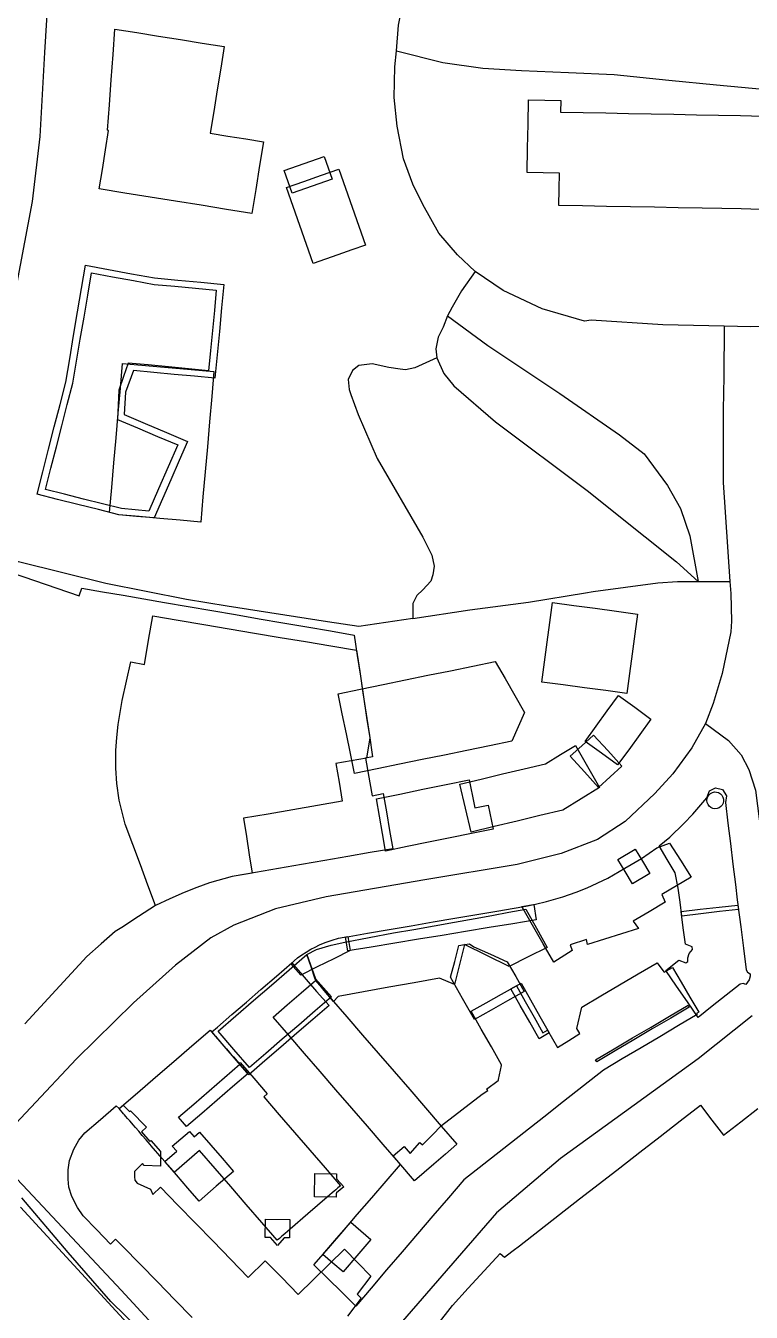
# Model space of a CAD drawing. Header units: metres. Extents: x 2534007 to 2539113, y 1151834 to 1154458.
# Drawn here: x 2538502.9 to 2538643.3, y 1152439.2 to 1152688.6 of the extents above; entities that cross this region are included whole.
import ezdxf

# ---------------------------------------------------------------- set-up
doc = ezdxf.new("R2010")
doc.units = ezdxf.units.M
for name, color, linetype in [('Buildings', 7, 'Continuous'), ('Rail', 7, 'Continuous'), ('Roads', 7, 'Continuous')]:
    doc.layers.add(name, color=color, linetype=linetype)

msp = doc.modelspace()

# ---------------------------------------------------------------- linework, layer by layer
at = {"layer": 'Buildings'}
for points in [[(2538548.889, 1152666.074), (2538548.145, 1152661.444), (2538547.402, 1152656.813), (2538546.658, 1152652.183), (2538541.73, 1152652.974), (2538536.802, 1152653.766), (2538531.874, 1152654.557), (2538526.946, 1152655.348), (2538522.018, 1152656.14), (2538517.09, 1152656.931), (2538517.697, 1152660.709), (2538518.303, 1152664.486), (2538518.91, 1152668.264), (2538518.719, 1152668.295), (2538519.067, 1152673.198), (2538519.415, 1152678.1), (2538519.762, 1152683.003), (2538520.11, 1152687.905), (2538524.345, 1152687.225), (2538528.58, 1152686.545), (2538532.815, 1152685.865), (2538537.05, 1152685.185), (2538541.285, 1152684.505), (2538540.612, 1152680.311), (2538539.938, 1152676.116), (2538539.265, 1152671.922), (2538538.591, 1152667.728), (2538542.024, 1152667.177), (2538545.456, 1152666.625), (2538548.889, 1152666.074)], [(2538562.194, 1152658.813), (2538558.324, 1152657.453), (2538554.453, 1152656.093), (2538552.901, 1152660.505), (2538556.772, 1152661.866), (2538560.643, 1152663.226), (2538562.194, 1152658.813)], [(2538563.324, 1152644.179), (2538560.925, 1152643.337), (2538558.526, 1152642.495), (2538557.234, 1152646.172), (2538555.943, 1152649.848), (2538554.651, 1152653.525), (2538553.359, 1152657.201), (2538556.736, 1152658.388), (2538560.113, 1152659.576), (2538563.49, 1152660.763), (2538564.782, 1152657.086), (2538566.075, 1152653.41), (2538567.367, 1152649.733), (2538568.659, 1152646.056), (2538565.992, 1152645.118), (2538563.324, 1152644.179)], [(2538541.23, 1152638.425), (2538540.798, 1152633.879), (2538540.366, 1152629.332), (2538539.934, 1152624.786), (2538539.502, 1152620.239), (2538535.554, 1152620.615), (2538531.605, 1152620.991), (2538527.657, 1152621.366), (2538523.708, 1152621.742), (2538522.147, 1152617.541), (2538521.934, 1152613.206), (2538526.014, 1152611.469), (2538530.093, 1152609.732), (2538534.173, 1152607.995), (2538532.558, 1152604.291), (2538530.944, 1152600.586), (2538529.329, 1152596.882), (2538527.714, 1152593.177), (2538524.3, 1152593.479), (2538520.886, 1152593.78), (2538516.928, 1152594.778), (2538512.969, 1152595.777), (2538509.011, 1152596.775), (2538505.053, 1152597.773), (2538506.165, 1152602.121), (2538507.278, 1152606.47), (2538508.39, 1152610.818), (2538509.503, 1152615.167), (2538510.615, 1152619.515), (2538511.377, 1152624.037), (2538512.138, 1152628.559), (2538512.9, 1152633.082), (2538513.661, 1152637.604), (2538514.423, 1152642.126), (2538518.885, 1152641.315), (2538523.347, 1152640.505), (2538527.809, 1152639.694), (2538532.283, 1152639.271), (2538536.756, 1152638.848), (2538541.23, 1152638.425)], [(2538539.762, 1152637.295), (2538539.392, 1152633.399), (2538539.022, 1152629.503), (2538538.651, 1152625.606), (2538538.281, 1152621.71), (2538534.382, 1152622.081), (2538530.483, 1152622.452), (2538526.583, 1152622.823), (2538522.684, 1152623.194), (2538521.789, 1152620.577), (2538520.894, 1152617.96), (2538520.755, 1152615.12), (2538520.615, 1152612.28), (2538524.506, 1152610.628), (2538528.398, 1152608.975), (2538532.289, 1152607.323), (2538530.428, 1152603.054), (2538528.567, 1152598.784), (2538526.706, 1152594.515), (2538524.064, 1152594.749), (2538521.422, 1152594.982), (2538517.738, 1152595.911), (2538514.055, 1152596.84), (2538510.371, 1152597.769), (2538506.687, 1152598.698), (2538507.74, 1152602.813), (2538508.792, 1152606.928), (2538509.845, 1152611.043), (2538510.897, 1152615.158), (2538511.95, 1152619.273), (2538512.682, 1152623.547), (2538513.414, 1152627.821), (2538514.147, 1152632.094), (2538514.879, 1152636.368), (2538515.611, 1152640.642), (2538519.658, 1152639.907), (2538523.705, 1152639.171), (2538527.752, 1152638.436), (2538531.755, 1152638.056), (2538535.759, 1152637.675), (2538539.762, 1152637.295)], [(2538539.301, 1152621.539), (2538538.877, 1152616.679), (2538538.453, 1152611.819), (2538538.03, 1152606.958), (2538537.606, 1152602.098), (2538537.182, 1152597.238), (2538536.758, 1152592.378), (2538532.79, 1152592.729), (2538528.822, 1152593.079), (2538524.853, 1152593.43), (2538520.885, 1152593.78), (2538519.079, 1152594.236), (2538519.504, 1152599.047), (2538519.929, 1152603.857), (2538520.354, 1152608.668), (2538520.778, 1152613.479), (2538521.203, 1152618.289), (2538521.628, 1152623.1), (2538526.046, 1152622.71), (2538530.465, 1152622.32), (2538534.883, 1152621.929), (2538539.301, 1152621.539)], [(2538621.353, 1152574.551), (2538620.835, 1152570.702), (2538620.317, 1152566.853), (2538619.799, 1152563.003), (2538619.281, 1152559.154), (2538615.159, 1152559.708), (2538611.036, 1152560.263), (2538606.914, 1152560.817), (2538602.791, 1152561.371), (2538603.309, 1152565.221), (2538603.827, 1152569.071), (2538604.345, 1152572.92), (2538604.863, 1152576.77), (2538608.986, 1152576.215), (2538613.108, 1152575.66), (2538617.231, 1152575.106), (2538621.353, 1152574.551)], [(2538566.894, 1152567.541), (2538567.522, 1152563.403), (2538568.151, 1152559.265), (2538568.779, 1152555.126), (2538569.408, 1152550.988), (2538570.036, 1152546.85), (2538568.665, 1152546.614), (2538569.484, 1152541.86), (2538569.917, 1152539.351), (2538572.074, 1152539.79), (2538572.69, 1152536.214), (2538573.307, 1152532.637), (2538573.923, 1152529.061), (2538569.577, 1152528.312), (2538565.231, 1152527.563), (2538560.756, 1152526.792), (2538556.281, 1152526.02), (2538551.805, 1152525.249), (2538547.33, 1152524.477), (2538542.855, 1152523.706), (2538538.421, 1152522.446), (2538535.976, 1152521.529), (2538533.531, 1152520.611), (2538530.762, 1152519.332), (2538527.993, 1152518.053), (2538526.525, 1152521.997), (2538525.057, 1152525.942), (2538523.589, 1152529.886), (2538522.121, 1152533.83), (2538520.953, 1152538.503), (2538520.505, 1152541.743), (2538520.28, 1152544.668), (2538520.305, 1152548.113), (2538520.53, 1152550.615), (2538520.755, 1152553.116), (2538521.536, 1152557.774), (2538522.388, 1152561.532), (2538523.24, 1152565.289), (2538525.868, 1152564.794), (2538526.661, 1152569.487), (2538527.454, 1152574.179), (2538532.384, 1152573.349), (2538537.314, 1152572.52), (2538542.244, 1152571.69), (2538547.174, 1152570.86), (2538552.104, 1152570.03), (2538557.034, 1152569.201), (2538561.964, 1152568.371), (2538566.894, 1152567.541)], [(2538597.005, 1152549.922), (2538592.652, 1152549.025), (2538588.3, 1152548.127), (2538583.947, 1152547.23), (2538579.594, 1152546.332), (2538575.241, 1152545.435), (2538570.889, 1152544.537), (2538566.536, 1152543.64), (2538565.74, 1152547.503), (2538564.943, 1152551.366), (2538564.147, 1152555.229), (2538563.35, 1152559.092), (2538567.696, 1152559.988), (2538572.042, 1152560.884), (2538576.388, 1152561.78), (2538580.733, 1152562.677), (2538585.079, 1152563.573), (2538589.425, 1152564.469), (2538593.771, 1152565.365), (2538595.667, 1152562.077), (2538597.563, 1152558.79), (2538599.459, 1152555.502), (2538598.232, 1152552.712), (2538597.005, 1152549.922)], [(2538623.925, 1152554.19), (2538621.776, 1152551.227), (2538619.628, 1152548.264), (2538617.479, 1152545.301), (2538614.327, 1152547.587), (2538611.175, 1152549.873), (2538613.324, 1152552.836), (2538615.472, 1152555.798), (2538617.621, 1152558.761), (2538620.773, 1152556.476), (2538623.925, 1152554.19)], [(2538618.315, 1152545.057), (2538616.046, 1152542.995), (2538613.777, 1152540.933), (2538611.03, 1152543.956), (2538608.283, 1152546.979), (2538610.552, 1152549.041), (2538612.82, 1152551.103), (2538615.568, 1152548.08), (2538618.315, 1152545.057)], [(2538606.86, 1152536.548), (2538602.426, 1152535.49), (2538597.993, 1152534.431), (2538593.559, 1152533.373), (2538589.125, 1152532.314), (2538588.02, 1152536.947), (2538586.914, 1152541.579), (2538591.058, 1152542.568), (2538595.201, 1152543.557), (2538599.345, 1152544.547), (2538603.488, 1152545.536), (2538606.404, 1152547.322), (2538609.319, 1152549.107), (2538611.652, 1152545.009), (2538613.984, 1152540.91), (2538610.422, 1152538.729), (2538606.86, 1152536.548)], [(2538589.723, 1152537.623), (2538589.843, 1152537.005), (2538592.403, 1152537.525), (2538593.351, 1152532.862), (2538589.186, 1152532.015), (2538585.021, 1152531.169), (2538580.857, 1152530.322), (2538576.692, 1152529.476), (2538572.527, 1152528.629), (2538571.944, 1152532.006), (2538571.362, 1152535.384), (2538570.779, 1152538.761), (2538575.27, 1152539.674), (2538579.762, 1152540.588), (2538584.253, 1152541.501), (2538588.744, 1152542.414), (2538589.723, 1152537.623)], [(2538640.879, 1152517.321), (2538637.22, 1152516.88), (2538633.561, 1152516.438), (2538629.902, 1152515.997), (2538629.551, 1152518.699), (2538629.2, 1152521.4), (2538628.606, 1152524.387), (2538627.05, 1152527.001), (2538625.495, 1152529.615), (2538627.55, 1152531.3), (2538630.308, 1152533.968), (2538632.05, 1152535.75), (2538634.75, 1152538.95), (2538635.25, 1152540.3), (2538636.45, 1152540.9), (2538637.8, 1152540.55), (2538638.55, 1152539.35), (2538638.35, 1152538), (2538638.835, 1152534.03), (2538639.319, 1152530.061), (2538639.804, 1152526.091), (2538640.288, 1152522.121), (2538640.65, 1152519.15), (2538640.879, 1152517.321)], [(2538636.724, 1152536.871), (2538636.321, 1152536.835), (2538635.919, 1152536.901), (2538635.546, 1152537.064), (2538635.226, 1152537.314), (2538634.979, 1152537.637), (2538634.819, 1152538.011), (2538634.758, 1152538.413), (2538634.798, 1152538.817), (2538634.937, 1152539.2), (2538635.167, 1152539.535), (2538635.473, 1152539.802), (2538635.836, 1152539.985), (2538636.233, 1152540.071), (2538636.641, 1152540.056), (2538637.029, 1152539.942), (2538637.378, 1152539.733), (2538637.664, 1152539.444), (2538637.869, 1152539.093), (2538637.982, 1152538.702), (2538637.992, 1152538.296), (2538637.902, 1152537.9), (2538637.715, 1152537.539), (2538637.445, 1152537.234), (2538637.107, 1152537.008), (2538636.724, 1152536.871)], [(2538625.05, 1152529.25), (2538627.532, 1152530.16), (2538629.618, 1152526.874), (2538631.704, 1152523.588), (2538628.86, 1152521.899), (2538626.016, 1152520.209), (2538626.653, 1152518.703), (2538623.577, 1152516.877), (2538620.501, 1152515.05), (2538621.516, 1152513.646), (2538618.233, 1152512.612), (2538614.949, 1152511.577), (2538611.666, 1152510.543), (2538611.436, 1152511.485), (2538608.291, 1152510.444), (2538608.663, 1152509.323), (2538605.109, 1152507.074), (2538603.039, 1152510.666), (2538600.97, 1152514.258), (2538598.9, 1152517.85), (2538601.6, 1152518.35), (2538603.671, 1152518.819), (2538606.85, 1152519.75), (2538609.459, 1152520.678), (2538611.547, 1152521.523), (2538615.55, 1152523.4), (2538618.838, 1152525.279), (2538622.125, 1152527.157), (2538625.05, 1152529.25)], [(2538623.693, 1152524.283), (2538620.332, 1152522.287), (2538618.928, 1152524.651), (2538617.524, 1152527.014), (2538620.886, 1152529.011), (2538622.29, 1152526.647), (2538623.693, 1152524.283)], [(2538599.688, 1152517.384), (2538601.756, 1152513.671), (2538603.823, 1152509.959), (2538600.136, 1152508.119), (2538596.449, 1152506.278), (2538592.151, 1152508.388), (2538587.853, 1152510.498), (2538586.866, 1152506.64), (2538585.878, 1152502.781), (2538582.99, 1152503.982), (2538578.085, 1152503.102), (2538573.18, 1152502.223), (2538568.274, 1152501.343), (2538563.369, 1152500.463), (2538562.425, 1152499.449), (2538560.651, 1152501.628), (2538558.877, 1152503.806), (2538558.099, 1152506.19), (2538557.321, 1152508.574), (2538559.177, 1152509.569), (2538561.978, 1152510.402), (2538564.617, 1152510.971), (2538569.349, 1152511.859), (2538574.081, 1152512.746), (2538578.025, 1152513.44), (2538581.968, 1152514.134), (2538585.912, 1152514.828), (2538589.855, 1152515.522), (2538593.133, 1152516.143), (2538596.41, 1152516.763), (2538599.688, 1152517.384)], [(2538601.731, 1152515.303), (2538597.167, 1152514.548), (2538592.602, 1152513.792), (2538588.038, 1152513.037), (2538583.474, 1152512.281), (2538578.909, 1152511.526), (2538574.345, 1152510.77), (2538569.78, 1152510.015), (2538565.216, 1152509.259), (2538564.769, 1152511.961), (2538569.01, 1152512.691), (2538573.252, 1152513.421), (2538577.493, 1152514.151), (2538581.735, 1152514.88), (2538585.976, 1152515.61), (2538590.218, 1152516.34), (2538594.459, 1152517.07), (2538597.068, 1152517.521), (2538599.677, 1152517.971), (2538601.237, 1152518.287), (2538601.731, 1152515.303)], [(2538642.35, 1152505.6), (2538642.65, 1152505.15), (2538643.15, 1152504.85), (2538643.15, 1152504.35), (2538642.95, 1152503.65), (2538642.3, 1152502.75), (2538641.8, 1152502.95), (2538641.2, 1152502.8), (2538638.5, 1152500.667), (2538635.8, 1152498.533), (2538633.1, 1152496.4), (2538631, 1152499.433), (2538628.9, 1152502.467), (2538626.8, 1152505.5), (2538629.35, 1152507.5), (2538630.65, 1152506.95), (2538631.05, 1152507.25), (2538631.05, 1152507.95), (2538631.35, 1152508.8), (2538631.95, 1152509.55), (2538631.9, 1152510.05), (2538630.6, 1152510.6), (2538630.191, 1152513.763), (2538629.782, 1152516.925), (2538633.447, 1152517.33), (2538637.112, 1152517.735), (2538640.777, 1152518.14), (2538641.301, 1152513.96), (2538641.826, 1152509.78), (2538642.35, 1152505.6)], [(2538565.706, 1152509.34), (2538562.512, 1152507.751), (2538559.318, 1152506.162), (2538556.124, 1152504.573), (2538554.176, 1152506.788), (2538555.476, 1152507.917), (2538556.312, 1152508.488), (2538557.175, 1152509.06), (2538558.064, 1152509.587), (2538558.9, 1152510.027), (2538559.723, 1152510.423), (2538560.864, 1152510.906), (2538562.178, 1152511.361), (2538563.425, 1152511.713), (2538565.257, 1152512.065), (2538565.706, 1152509.34)], [(2538599.373, 1152501.401), (2538596.166, 1152499.586), (2538592.96, 1152497.771), (2538589.753, 1152495.956), (2538587.432, 1152500.057), (2538585.112, 1152504.158), (2538585.93, 1152507.237), (2538586.747, 1152510.315), (2538587.853, 1152510.498), (2538588.777, 1152510.651), (2538589.645, 1152510.088), (2538592.872, 1152508.638), (2538596.098, 1152507.188), (2538597.736, 1152504.295), (2538599.373, 1152501.401)], [(2538561.584, 1152498.664), (2538558.483, 1152495.984), (2538555.381, 1152493.303), (2538552.28, 1152490.623), (2538549.178, 1152487.942), (2538546.077, 1152485.262), (2538543.682, 1152488.033), (2538541.288, 1152490.803), (2538538.893, 1152493.574), (2538539.97, 1152494.507), (2538542.777, 1152496.937), (2538545.584, 1152499.366), (2538548.391, 1152501.796), (2538551.397, 1152504.385), (2538554.403, 1152506.973), (2538556.797, 1152504.203), (2538559.19, 1152501.434), (2538561.584, 1152498.664)], [(2538562.083, 1152500.404), (2538558.902, 1152497.655), (2538555.721, 1152494.906), (2538552.541, 1152492.156), (2538549.36, 1152489.407), (2538546.179, 1152486.658), (2538543.14, 1152490.174), (2538540.101, 1152493.69), (2538543.545, 1152496.667), (2538546.989, 1152499.644), (2538550.433, 1152502.62), (2538553.877, 1152505.597), (2538557.321, 1152508.574), (2538558.983, 1152503.876), (2538562.083, 1152500.404)], [(2538626.402, 1152505.244), (2538626.484, 1152505.123), (2538628.076, 1152506.064), (2538629.78, 1152503.184), (2538631.483, 1152500.304), (2538633.187, 1152497.424), (2538632.721, 1152497.149), (2538632.877, 1152496.944), (2538629.253, 1152494.79), (2538625.629, 1152492.636), (2538622.004, 1152490.483), (2538618.38, 1152488.329), (2538614.756, 1152486.175), (2538610.889, 1152483.141), (2538607.023, 1152480.107), (2538603.156, 1152477.073), (2538599.29, 1152474.039), (2538595.423, 1152471.005), (2538591.557, 1152467.971), (2538587.69, 1152464.937), (2538584.699, 1152461.439), (2538581.708, 1152457.941), (2538578.717, 1152454.443), (2538575.726, 1152450.945), (2538572.735, 1152447.447), (2538569.744, 1152443.949), (2538566.753, 1152440.451), (2538564.059, 1152443.121), (2538561.365, 1152445.791), (2538558.671, 1152448.461), (2538561.468, 1152451.695), (2538564.266, 1152454.928), (2538567.063, 1152458.162), (2538569.86, 1152461.396), (2538572.658, 1152464.629), (2538575.455, 1152467.863), (2538574.008, 1152469.537), (2538576.138, 1152471.378), (2538577.316, 1152470.015), (2538579.182, 1152472.172), (2538579.676, 1152471.704), (2538581.53, 1152473.566), (2538583.384, 1152475.427), (2538587.309, 1152478.475), (2538591.234, 1152481.523), (2538592.315, 1152482.192), (2538592.105, 1152482.463), (2538594.326, 1152484.183), (2538594.384, 1152484.248), (2538594.416, 1152484.328), (2538594.989, 1152487.088), (2538594.993, 1152487.159), (2538594.977, 1152487.228), (2538593.027, 1152490.675), (2538591.077, 1152494.123), (2538589.127, 1152497.57), (2538592.042, 1152499.219), (2538594.956, 1152500.868), (2538597.871, 1152502.517), (2538599.586, 1152499.487), (2538601.3, 1152496.458), (2538603.015, 1152493.428), (2538603.921, 1152493.94), (2538605.833, 1152490.559), (2538608.008, 1152491.905), (2538610.182, 1152493.251), (2538609.6, 1152494.235), (2538610.573, 1152498.395), (2538614.204, 1152500.542), (2538617.835, 1152502.69), (2538621.466, 1152504.837), (2538625.097, 1152506.984), (2538626.402, 1152505.244)], [(2538581.908, 1152467.968), (2538578.16, 1152464.733), (2538575.115, 1152468.256), (2538572.07, 1152471.78), (2538569.024, 1152475.303), (2538565.979, 1152478.826), (2538562.934, 1152482.35), (2538559.889, 1152485.873), (2538556.843, 1152489.396), (2538553.798, 1152492.92), (2538550.753, 1152496.443), (2538553.488, 1152498.803), (2538556.222, 1152501.163), (2538558.957, 1152503.523), (2538562.002, 1152500), (2538565.046, 1152496.478), (2538568.091, 1152492.955), (2538571.135, 1152489.433), (2538574.18, 1152485.91), (2538577.224, 1152482.388), (2538580.269, 1152478.865), (2538583.313, 1152475.343), (2538586.358, 1152471.82), (2538584.133, 1152469.894), (2538581.908, 1152467.968)], [(2538604.242, 1152493.373), (2538602.275, 1152492.261), (2538600.454, 1152495.48), (2538598.632, 1152498.698), (2538596.811, 1152501.917), (2538598.777, 1152503.029), (2538600.599, 1152499.81), (2538602.42, 1152496.592), (2538604.242, 1152493.373)], [(2538631.333, 1152498.384), (2538627.751, 1152496.265), (2538624.168, 1152494.146), (2538620.586, 1152492.028), (2538617.003, 1152489.909), (2538613.421, 1152487.79), (2538613.193, 1152488.167), (2538616.776, 1152490.286), (2538620.359, 1152492.406), (2538623.942, 1152494.525), (2538627.525, 1152496.645), (2538631.108, 1152498.764), (2538631.333, 1152498.384)], [(2538543.803, 1152487.893), (2538544.15, 1152487.491), (2538544.36, 1152487.673), (2538546.998, 1152484.622), (2538549.635, 1152481.57), (2538548.95, 1152480.978), (2538551.924, 1152477.538), (2538554.897, 1152474.098), (2538557.871, 1152470.658), (2538560.844, 1152467.218), (2538563.818, 1152463.778), (2538563.3, 1152463.33), (2538563.255, 1152463.291), (2538563.123, 1152463.176), (2538562.904, 1152462.986), (2538562.601, 1152462.725), (2538562.221, 1152462.396), (2538561.769, 1152462.006), (2538561.251, 1152461.559), (2538557.505, 1152458.32), (2538554.048, 1152455.333), (2538553.53, 1152454.885), (2538553.078, 1152454.494), (2538552.698, 1152454.165), (2538552.395, 1152453.904), (2538552.176, 1152453.715), (2538552.043, 1152453.6), (2538551.999, 1152453.561), (2538551.569, 1152453.189), (2538548.561, 1152456.669), (2538545.553, 1152460.149), (2538542.545, 1152463.63), (2538539.537, 1152467.11), (2538536.529, 1152470.59), (2538534.077, 1152468.471), (2538531.624, 1152466.351), (2538531.52, 1152466.471), (2538531.377, 1152466.637), (2538529.278, 1152469.066), (2538527.178, 1152471.495), (2538526.944, 1152471.766), (2538526.175, 1152472.656), (2538525.436, 1152473.511), (2538524.74, 1152474.316), (2538524.096, 1152475.06), (2538523.636, 1152475.594), (2538523.381, 1152475.889), (2538523.011, 1152476.316), (2538522.585, 1152476.809), (2538522.246, 1152477.201), (2538522.001, 1152477.485), (2538521.925, 1152477.573), (2538521.803, 1152477.715), (2538520.946, 1152478.706), (2538524.472, 1152481.753), (2538527.997, 1152484.801), (2538531.523, 1152487.848), (2538535.048, 1152490.896), (2538538.574, 1152493.943), (2538539.43, 1152492.951), (2538539.48, 1152492.894), (2538539.629, 1152492.721), (2538539.875, 1152492.438), (2538540.214, 1152492.046), (2538540.639, 1152491.554), (2538541.145, 1152490.968), (2538541.725, 1152490.298), (2538542.368, 1152489.554), (2538543.064, 1152488.748), (2538543.803, 1152487.893)], [(2538545.901, 1152485.507), (2538542.925, 1152482.935), (2538539.948, 1152480.362), (2538536.972, 1152477.79), (2538533.995, 1152475.217), (2538532.428, 1152477.029), (2538535.405, 1152479.602), (2538538.381, 1152482.175), (2538541.357, 1152484.748), (2538544.334, 1152487.321), (2538545.901, 1152485.507)], [(2538534.543, 1152474.286), (2538535.443, 1152473.245), (2538536.505, 1152474.163), (2538538.701, 1152471.622), (2538540.898, 1152469.081), (2538543.094, 1152466.54), (2538539.765, 1152463.663), (2538536.435, 1152460.785), (2538534.239, 1152463.326), (2538532.042, 1152465.867), (2538529.846, 1152468.408), (2538529.798, 1152468.465), (2538532.097, 1152470.452), (2538531.246, 1152471.436), (2538534.543, 1152474.286)], [(2538563.003, 1152462.226), (2538562.992, 1152461.524), (2538558.787, 1152461.589), (2538558.855, 1152466.151), (2538563.061, 1152466.088), (2538563.048, 1152465.226), (2538563.07, 1152465.12), (2538563.109, 1152465.059), (2538564.428, 1152463.564), (2538563.005, 1152462.388), (2538563.003, 1152462.226)], [(2538553.991, 1152457.197), (2538553.938, 1152453.664), (2538552.895, 1152453.68), (2538551.592, 1152452.218), (2538550.242, 1152453.719), (2538549.235, 1152453.735), (2538549.289, 1152457.267), (2538553.991, 1152457.197)], [(2538569.698, 1152453.329), (2538567, 1152450.211), (2538564.302, 1152447.092), (2538562.353, 1152448.779), (2538560.404, 1152450.465), (2538563.102, 1152453.583), (2538565.8, 1152456.702), (2538567.749, 1152455.016), (2538569.698, 1152453.329)]]:
    msp.add_lwpolyline(points, close=True, dxfattribs=at)
for points in [[(2538645.156, 1152652.971), (2538641.39, 1152653.044), (2538637.625, 1152653.118), (2538633.859, 1152653.191), (2538629.227, 1152653.281), (2538624.594, 1152653.371), (2538619.962, 1152653.461), (2538615.33, 1152653.551), (2538610.697, 1152653.641), (2538606.065, 1152653.731), (2538606.127, 1152656.861), (2538606.188, 1152659.99), (2538603.074, 1152660.05), (2538599.96, 1152660.111), (2538600.052, 1152664.809), (2538600.143, 1152669.506), (2538600.235, 1152674.204), (2538603.348, 1152674.144), (2538606.461, 1152674.083), (2538606.418, 1152671.82), (2538610.806, 1152671.735), (2538615.193, 1152671.649), (2538619.581, 1152671.564), (2538623.968, 1152671.479), (2538628.356, 1152671.393), (2538632.743, 1152671.308), (2538636.998, 1152671.225), (2538641.254, 1152671.143), (2538645.509, 1152671.06)], [(2538500.223, 1152582.528), (2538504.55, 1152581.043), (2538508.878, 1152579.559), (2538513.205, 1152578.074), (2538513.735, 1152579.564), (2538517.729, 1152578.876), (2538521.722, 1152578.187), (2538525.715, 1152577.498), (2538529.709, 1152576.81), (2538534.302, 1152576.018), (2538538.894, 1152575.226), (2538543.487, 1152574.434), (2538548.079, 1152573.642), (2538552.672, 1152572.85), (2538557.264, 1152572.058), (2538561.857, 1152571.266), (2538566.449, 1152570.474), (2538567.055, 1152566.485), (2538567.661, 1152562.497), (2538568.266, 1152558.508), (2538568.872, 1152554.52), (2538569.478, 1152550.531), (2538568.823, 1152546.641), (2538565.855, 1152546.13), (2538562.886, 1152545.618), (2538563.52, 1152541.944), (2538564.153, 1152538.27), (2538559.375, 1152537.447), (2538554.597, 1152536.623), (2538549.819, 1152535.8), (2538545.041, 1152534.976), (2538545.596, 1152531.441), (2538546.15, 1152527.905), (2538546.705, 1152524.37), (2538542.855, 1152523.706), (2538538.421, 1152522.446), (2538535.976, 1152521.529), (2538533.531, 1152520.611), (2538530.762, 1152519.332), (2538527.993, 1152518.053), (2538524.716, 1152515.941), (2538521.439, 1152513.828), (2538520.198, 1152513.028), (2538517.451, 1152510.619), (2538514.703, 1152508.209), (2538511.705, 1152504.944), (2538508.707, 1152501.679), (2538505.709, 1152498.415), (2538502.71, 1152495.15)], [(2538535.072, 1152438.234), (2538531.713, 1152441.682), (2538528.354, 1152445.129), (2538524.994, 1152448.577), (2538521.635, 1152452.025), (2538520.268, 1152453.43), (2538519.278, 1152452.465), (2538516.616, 1152455.197), (2538513.953, 1152457.93), (2538512.861, 1152459.545), (2538511.814, 1152461.7), (2538511.199, 1152463.491), (2538511.046, 1152465.031), (2538511.093, 1152466.865), (2538511.35, 1152468.658), (2538512.153, 1152470.881), (2538513.168, 1152472.593), (2538514.276, 1152473.988), (2538517.338, 1152476.634), (2538520.4, 1152479.28), (2538520.946, 1152478.706), (2538521.724, 1152479.378), (2538521.724, 1152479.378), (2538522.944, 1152478.125), (2538523.163, 1152478.314), (2538526.259, 1152475.136), (2538525.283, 1152474.239), (2538526.916, 1152472.349), (2538527.115, 1152472.521), (2538528.965, 1152470.38), (2538528.98, 1152467.588), (2538525.805, 1152467.72), (2538525.487, 1152468.088), (2538523.889, 1152466.509), (2538523.894, 1152465.5), (2538523.991, 1152464.86), (2538524.405, 1152464.294), (2538527.023, 1152463.11), (2538527.486, 1152462.079), (2538528.924, 1152463.481), (2538532.33, 1152459.986), (2538535.735, 1152456.49), (2538539.141, 1152452.995), (2538542.546, 1152449.499), (2538545.952, 1152446.004), (2538549.249, 1152449.216), (2538552.425, 1152445.957), (2538555.601, 1152442.698), (2538558.602, 1152445.622), (2538561.604, 1152448.547), (2538564.605, 1152451.471), (2538567.151, 1152448.859), (2538569.696, 1152446.246), (2538567.054, 1152442.771), (2538567.824, 1152441.981), (2538565.165, 1152438.483)], [(2538582.509, 1152436.732), (2538585.466, 1152440.531), (2538588.554, 1152443.899), (2538591.642, 1152447.268), (2538594.73, 1152450.636), (2538595.544, 1152449.901), (2538596.99, 1152451.024), (2538597.276, 1152451.246), (2538598.444, 1152452.153), (2538602.33, 1152455.169), (2538606.216, 1152458.185), (2538610.103, 1152461.201), (2538613.989, 1152464.217), (2538617.875, 1152467.233), (2538621.779, 1152470.262), (2538625.682, 1152473.292), (2538629.586, 1152476.321), (2538633.49, 1152479.35), (2538633.49, 1152479.35), (2538635.733, 1152476.461), (2538637.975, 1152473.572), (2538641.307, 1152476.158), (2538644.639, 1152478.743)]]:
    msp.add_lwpolyline(points, dxfattribs=at)
at = {"layer": 'Rail'}
for points in [[(2538497.958, 1152468.444), (2538503.246, 1152462.82), (2538521.359, 1152443.561), (2538545.074, 1152417.756)], [(2538501.86, 1152459.585), (2538526.925, 1152432.31)]]:
    msp.add_lwpolyline(points, dxfattribs=at)
at = {"layer": 'Roads'}
for points in [[(2538574.624, 1152683.711), (2538575.053, 1152688.684), (2538576.563, 1152696.515), (2538578.209, 1152702.54), (2538583.521, 1152718.708), (2538586.374, 1152728.593), (2538588.205, 1152735.773), (2538589.988, 1152744.427), (2538590.835, 1152752.365), (2538591.364, 1152760.408), (2538591.047, 1152768.134), (2538589.882, 1152777.447), (2538587.554, 1152790.888), (2538584.802, 1152801.683), (2538580.887, 1152817.029), (2538575.701, 1152833.221), (2538566.07, 1152860.95), (2538552.629, 1152899.579)], [(2538489.108, 1152588.445), (2538490.136, 1152591.611), (2538490.641, 1152593.164), (2538495.271, 1152610.389), (2538499.531, 1152629.835), (2538504.161, 1152654.468), (2538505.643, 1152667.063), (2538506.569, 1152683.36), (2538508.051, 1152707.623), (2538507.495, 1152724.478), (2538507.324, 1152727.445)], [(2538589.889, 1152640.953), (2538586.469, 1152644.153), (2538582.875, 1152648.356), (2538579.726, 1152653.913), (2538577.814, 1152657.844), (2538575.996, 1152662.739), (2538574.77, 1152669.06), (2538574.17, 1152674.656), (2538574.355, 1152680.583), (2538574.624, 1152683.711)], [(2538574.624, 1152683.711), (2538583.628, 1152681.446)], [(2538583.628, 1152681.446), (2538591.376, 1152680.304)], [(2538591.376, 1152680.304), (2538598.84, 1152679.878), (2538607.939, 1152679.523), (2538616.821, 1152679.113), (2538627.419, 1152677.985), (2538636.594, 1152677.07), (2538648.355, 1152675.976), (2538650.063, 1152676.309), (2538651.894, 1152677.765), (2538654.224, 1152678.806)], [(2538589.889, 1152640.953), (2538587.248, 1152637.181), (2538585.411, 1152634.046), (2538584.546, 1152632.317)], [(2538638.086, 1152630.319), (2538626.214, 1152630.576), (2538612.324, 1152631.503), (2538611.026, 1152631.318), (2538602.878, 1152633.725), (2538595.284, 1152637.244), (2538589.889, 1152640.953)], [(2538584.546, 1152632.317), (2538583.681, 1152630.155), (2538582.709, 1152628.209), (2538582.276, 1152625.939), (2538582.492, 1152624.21)], [(2538584.546, 1152632.317), (2538592.329, 1152626.588), (2538606.272, 1152617.292), (2538617.838, 1152609.294), (2538622.594, 1152605.618), (2538627.134, 1152599.457), (2538629.62, 1152595.026), (2538631.457, 1152589.729), (2538633.078, 1152580.847)], [(2538638.086, 1152630.319), (2538638.068, 1152620.575), (2538637.915, 1152614.126), (2538637.883, 1152600.016), (2538639.204, 1152580.861)], [(2538655.931, 1152630.565), (2538649.92, 1152630.391), (2538643.253, 1152630.206), (2538638.086, 1152630.319)], [(2538582.492, 1152624.21), (2538578.215, 1152622.245), (2538576.396, 1152621.896), (2538575.34, 1152622.033)], [(2538582.492, 1152624.21), (2538583.789, 1152621.183), (2538585.735, 1152618.805), (2538593.842, 1152611.78), (2538611.569, 1152598.484), (2538622.81, 1152589.513), (2538628.863, 1152584.649), (2538633.078, 1152580.847)], [(2538575.34, 1152622.033), (2538573.185, 1152622.309), (2538569.954, 1152623.013), (2538567.375, 1152622.734), (2538566.116, 1152621.733), (2538565.296, 1152620.011), (2538565.46, 1152618.09), (2538565.818, 1152617.103)], [(2538565.818, 1152617.103), (2538567.23, 1152613.198), (2538570.906, 1152604.675), (2538579.723, 1152589.463), (2538581.469, 1152585.97), (2538581.945, 1152583.828), (2538581.708, 1152582.16), (2538581.31, 1152580.89), (2538579.723, 1152579.224), (2538578.611, 1152578.113), (2538577.818, 1152576.604), (2538577.818, 1152575.414), (2538577.818, 1152573.668)], [(2538533.986, 1152577.349), (2538518.345, 1152580.446), (2538501.464, 1152584.676), (2538489.108, 1152588.445)], [(2538577.818, 1152573.668), (2538588.851, 1152575.348), (2538600.229, 1152576.869), (2538611.275, 1152578.655), (2538612.73, 1152578.919), (2538625.231, 1152580.573)], [(2538625.231, 1152580.573), (2538629.068, 1152580.838), (2538633.078, 1152580.847)], [(2538633.078, 1152580.847), (2538639.204, 1152580.861)], [(2538639.204, 1152580.861), (2538639.364, 1152578.533), (2538639.549, 1152573.161), (2538639.364, 1152571.124), (2538637.686, 1152563.046), (2538635.993, 1152557.225), (2538634.511, 1152553.31)], [(2538577.818, 1152573.668), (2538567.371, 1152572.168), (2538561.276, 1152573.059), (2538541.891, 1152576.066), (2538533.986, 1152577.349)], [(2538634.511, 1152553.31), (2538631.865, 1152548.653), (2538628.161, 1152543.573), (2538624.669, 1152539.763), (2538618.954, 1152534.365), (2538613.556, 1152530.873), (2538606.571, 1152528.121), (2538597.999, 1152526.005), (2538580.113, 1152523.041), (2538561.063, 1152519.76), (2538551.22, 1152517.433), (2538543.176, 1152514.258), (2538538.731, 1152511.823), (2538531.853, 1152506.531), (2538523.703, 1152499.229), (2538512.696, 1152488.328), (2538494.916, 1152469.49)], [(2538634.511, 1152553.31), (2538638.956, 1152550.029), (2538641.39, 1152547.278), (2538642.871, 1152544.42), (2538644.141, 1152540.398), (2538646.364, 1152523.253), (2538647.316, 1152515.421), (2538648.586, 1152511.505), (2538653.059, 1152504.986)], [(2538643.545, 1152496.704), (2538633.066, 1152488.336), (2538606.396, 1152469.074), (2538593.988, 1152458.518), (2538572.874, 1152434.07), (2538555.649, 1152410.178)], [(2538543.08, 1152419.73), (2538539.073, 1152422.474), (2538530.579, 1152430.331), (2538519.308, 1152441.365), (2538511.053, 1152450.81), (2538502.113, 1152461.446)]]:
    msp.add_lwpolyline(points, dxfattribs=at)

doc.saveas('drawing.dxf')
